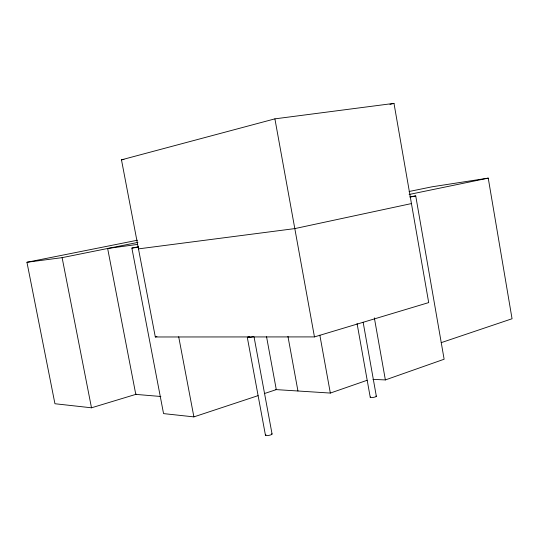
<?xml version="1.0" encoding="UTF-8"?>
<svg xmlns="http://www.w3.org/2000/svg" width="539" height="539" viewBox="0 0 539 539"><rect width="100%" height="100%" fill="white"/><g stroke="black" fill="none" stroke-linecap="round" stroke-linejoin="round"><path stroke-width="0.81" d="M372.941 379.362L385.372 379.928L444.129 359.23L415.737 195.94L409.963 196.789M275.368 389.556L330.333 393.066L367.032 380.318M441.212 342.649L512.05 318.751L488.24 178.126L432.19 186.777L409.094 191.493M138.415 246.747L131.873 248.081L163.553 413.608L193.892 416.89L258.066 395.646M264.406 393.551L276.291 389.616L266.542 336.693M137.499 240.205L26.95 262.271L54.938 403.738L91.495 407.801L136.596 394.137M314.459 336.909L428.694 302.595L393.989 103.373L274.903 118.856L121.477 159.834L155.313 336.976L314.459 336.909L274.903 118.856M155.313 336.976L156.93 336.538M389.919 104.391L393.989 103.373M411.446 203.574L294.813 228.597L138.483 248.877M409.99 197.139L415.737 195.94M409.108 194.478L488.24 178.126M26.95 262.271L62.113 257.649L137.923 242.395M121.477 159.834L123.963 159.477M137.485 244.416L107.645 248.486L135.788 394.386L160.858 396.495M131.873 248.081L138.382 247.226M62.113 257.649L91.495 407.801M178.692 336.747L193.892 416.89M254.058 336.942L272.06 433.983M247.313 337.434L265.464 435.296M287.947 336.356L297.946 390.997M319.849 335.164L330.333 393.066M374.349 317.869L385.372 379.928M363.138 322.221L376.343 396.286M357.061 323.481L370.226 397.243M376.006 396.024A3.106 0.647 -9.7 0 1 373.332 397.411A3.106 0.647 -9.7 0 1 370.522 396.94M271.703 433.747A3.362 0.755 -11 0 1 268.644 435.431A3.362 0.755 -11 0 1 265.936 434.764M253.263 336.606A3.382 0.445 -10.7 0 1 247.947 337.582A3.382 0.445 -10.7 0 1 249.51 336.599"/></g></svg>
